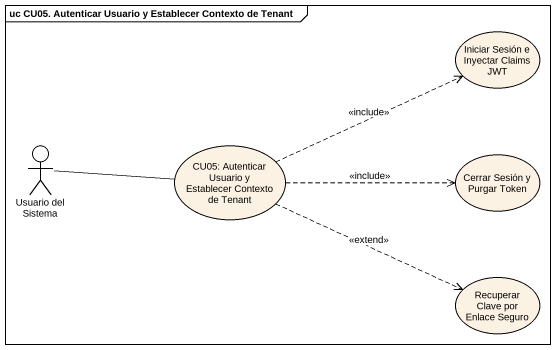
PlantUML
@startuml
mainframe uc CU05. Autenticar Usuario y Establecer Contexto de Tenant
usecase "Iniciar Sesión e Inyectar Claims JWT" as Iniciar_Sesión_e_Inyectar
actor "Usuario del Sistema" as Usuario_del_Sistema
usecase "CU05: Autenticar Usuario y Establecer Contexto de Tenant" as CU05_Autenticar_Usuario_y
usecase "Cerrar Sesión y Purgar Token" as Cerrar_Sesión_y_Purgar_Token
usecase "Recuperar Clave por Enlace Seguro" as Recuperar_Clave_por_Enlace
Usuario_del_Sistema -right- CU05_Autenticar_Usuario_y
CU05_Autenticar_Usuario_y .right.> Iniciar_Sesión_e_Inyectar : <<include>>
CU05_Autenticar_Usuario_y .right.> Cerrar_Sesión_y_Purgar_Token : <<include>>
CU05_Autenticar_Usuario_y .right.> Recuperar_Clave_por_Enlace : <<extend>>
@enduml
